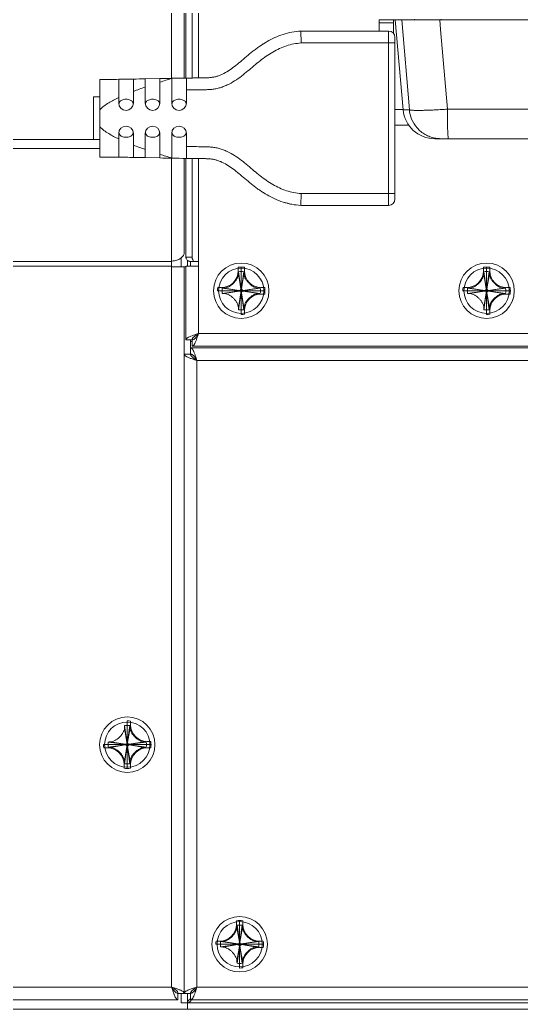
# Model space of a CAD drawing. Header units: millimetres. Extents: x 206 to 1899, y -454 to 296.
# Drawn here: x 621.18 to 625.14, y 49.66 to 57.47 of the extents above; entities that cross this region are included whole.
import ezdxf

# ---------------------------------------------------------------- set-up
doc = ezdxf.new("R2010")
doc.units = ezdxf.units.MM
doc.layers.add('细实线', color=7, linetype='Continuous', lineweight=15)

msp = doc.modelspace()

# ---------------------------------------------------------------- linework, layer by layer
at = {"layer": '细实线', "linetype": 'Continuous', "lineweight": 9}
for p, q in [((622.3789, 57.0077), (622.3789, 61.2002)), ((622.5914, 57.0109), (622.5914, 61.2002)), ((622.4914, 57.0096), (622.4914, 60.2783)), ((622.5414, 57.0102), (622.5414, 60.2783)), ((622.4789, 59.3432), (622.4789, 57.0096)), ((624.0184, 57.469), (624.0184, 57.4445)), ((624.0184, 57.469), (624.1309, 57.469)), ((624.131, 57.469), (624.131, 57.3619)), ((630.8814, 57.469), (624.131, 57.469)), ((624.2075, 56.7597), (624.1454, 57.469)), ((624.1967, 57.469), (624.2565, 56.7597)), ((624.2964, 57.4752), (624.298, 57.469)), ((624.5031, 57.3942), (624.4968, 57.469)), ((624.5064, 57.469), (624.5064, 57.4752)), ((624.0184, 57.4445), (624.0185, 57.3802)), ((624.1309, 57.4445), (624.0184, 57.4445)), ((624.5564, 56.764), (624.5031, 57.3942)), ((623.3989, 57.3802), (623.4015, 57.2865)), ((623.3989, 57.3802), (624.0927, 57.3802)), ((624.0927, 57.2865), (624.0927, 57.3802)), ((624.1427, 57.2865), (624.1427, 57.3302)), ((624.1427, 57.2865), (623.4015, 57.2865)), ((624.0927, 56.099), (624.0927, 57.2865)), ((624.1427, 57.2865), (624.1427, 56.099)), ((621.8114, 56.999), (621.8114, 56.7593)), ((621.9614, 56.8558), (621.9614, 57)), ((622.077, 57.0017), (622.0771, 56.9048)), ((622.2864, 57.0059), (622.1708, 57.0035)), ((622.1708, 56.939), (622.1708, 57.0035)), ((622.2864, 57.0059), (622.2864, 56.813)), ((622.3825, 57.0078), (622.3801, 57.0077)), ((622.3802, 56.813), (622.3802, 57.0077)), ((622.499, 57.0097), (622.4957, 57.0096)), ((622.4958, 57.0096), (622.4958, 56.9159)), ((622.4958, 57.0096), (622.4958, 57.0096)), ((622.1708, 56.813), (622.1708, 56.939)), ((622.4958, 56.9159), (622.4958, 56.813)), ((621.8113, 56.8615), (621.7613, 56.8615)), ((621.9614, 56.813), (621.9614, 56.8558)), ((622.0771, 56.9048), (622.0771, 56.813)), ((621.8114, 56.6262), (621.8114, 56.7593)), ((624.1427, 56.7625), (624.2075, 56.7625)), ((624.2075, 56.7597), (624.2565, 56.7597)), ((624.5564, 56.764), (625.461, 56.764)), ((624.5564, 56.764), (624.5564, 56.7595)), ((621.8114, 56.6262), (621.8114, 56.3865)), ((624.2531, 56.6377), (624.1427, 56.6377)), ((621.7613, 56.526), (602.7664, 56.526)), ((621.8113, 56.524), (621.7613, 56.524)), ((621.9614, 56.5297), (621.9614, 56.5724)), ((621.9614, 56.3855), (621.9614, 56.5297)), ((622.0771, 56.5724), (622.0771, 56.4807)), ((622.1708, 56.4465), (622.1708, 56.5724)), ((622.2864, 56.5724), (622.2864, 56.3796)), ((622.3802, 56.3777), (622.3802, 56.5724)), ((622.4958, 56.5724), (622.4958, 56.4696)), ((624.4565, 56.5315), (625.4672, 56.5315)), ((621.8114, 56.4553), (602.7664, 56.4553)), ((622.0771, 56.4807), (622.077, 56.3837)), ((622.1708, 56.3819), (622.1708, 56.4465)), ((622.4958, 56.4696), (622.4958, 56.3758)), ((622.1708, 56.3819), (622.2864, 56.3796)), ((622.3789, 49.8377), (622.3789, 56.3777)), ((622.3801, 56.3777), (622.3825, 56.3777)), ((622.4789, 56.3758), (622.4789, 55.6369)), ((622.4914, 55.5971), (622.4914, 56.3758)), ((622.4958, 56.3758), (622.4958, 56.3758)), ((622.5414, 55.5971), (622.5414, 56.3752)), ((622.5914, 54.994), (622.5914, 56.3746)), ((623.4016, 56.099), (623.3989, 56.0052)), ((623.4015, 56.099), (624.1427, 56.099)), ((624.0927, 56.0052), (624.0927, 56.099)), ((624.1427, 56.0552), (624.1427, 56.099)), ((624.0927, 56.0052), (623.3989, 56.0052)), ((622.4539, 55.5201), (622.4539, 55.5914)), ((622.5414, 55.5971), (622.4914, 55.5971)), ((602.7664, 55.5618), (622.3789, 55.5618)), ((602.7664, 55.5264), (622.3789, 55.5264)), ((622.3789, 55.5201), (622.4289, 55.5201)), ((622.4289, 55.5201), (622.4789, 55.5201)), ((622.4789, 55.5202), (622.4914, 55.5202)), ((622.4789, 49.7877), (622.4789, 55.5201)), ((622.4914, 55.5264), (622.4914, 54.944)), ((622.5414, 55.5264), (622.4914, 55.5264)), ((622.5039, 55.5734), (622.5039, 55.5264)), ((622.5561, 55.5618), (622.5207, 55.5618)), ((622.5289, 55.5264), (622.5289, 55.5618)), ((622.5914, 55.5264), (622.5414, 55.5264)), ((622.5561, 55.5618), (622.5914, 55.5618)), ((622.9034, 55.5172), (622.9034, 55.4882)), ((622.9289, 55.144), (622.9289, 55.519)), ((622.9544, 55.5172), (622.9544, 55.4882)), ((624.8409, 55.5172), (624.8409, 55.4882)), ((624.8664, 55.144), (624.8664, 55.519)), ((624.8919, 55.5172), (624.8919, 55.4882)), ((622.9073, 55.4647), (622.9264, 55.3471)), ((622.9083, 55.4818), (622.9264, 55.35)), ((622.9289, 55.3502), (622.9289, 55.4832)), ((622.9496, 55.4818), (622.9315, 55.35)), ((622.9506, 55.4647), (622.9315, 55.3471)), ((624.8448, 55.4647), (624.8639, 55.3471)), ((624.8458, 55.4818), (624.8639, 55.35)), ((624.8664, 55.3502), (624.8664, 55.4832)), ((624.8871, 55.4818), (624.869, 55.35)), ((624.8881, 55.4647), (624.869, 55.3471)), ((622.7722, 55.357), (622.7432, 55.357)), ((622.7786, 55.3521), (622.9104, 55.334)), ((622.7957, 55.3531), (622.9133, 55.334)), ((623.0621, 55.3531), (622.9446, 55.334)), ((623.0792, 55.3521), (622.9475, 55.334)), ((623.0857, 55.357), (623.1147, 55.357)), ((624.7097, 55.357), (624.6807, 55.357)), ((624.7161, 55.3521), (624.8479, 55.334)), ((624.7332, 55.3531), (624.8508, 55.334)), ((624.9996, 55.3531), (624.8821, 55.334)), ((625.0167, 55.3521), (624.885, 55.334)), ((625.0232, 55.357), (625.0522, 55.357)), ((622.7414, 55.3315), (623.1164, 55.3315)), ((622.9102, 55.3315), (622.7772, 55.3315)), ((622.7786, 55.3108), (622.9104, 55.3289)), ((622.7957, 55.3098), (622.9133, 55.3289)), ((622.9073, 55.1983), (622.9264, 55.3158)), ((622.9083, 55.1812), (622.9264, 55.3129)), ((622.9133, 55.334), (622.9104, 55.334)), ((622.9104, 55.334), (622.9133, 55.334)), ((622.9133, 55.3289), (622.9104, 55.3289)), ((622.9264, 55.35), (622.9264, 55.3471)), ((622.9264, 55.35), (622.9264, 55.3471)), ((622.9264, 55.3129), (622.9264, 55.3158)), ((622.9289, 55.1798), (622.9289, 55.3127)), ((622.9315, 55.35), (622.9315, 55.3471)), ((622.9315, 55.35), (622.9315, 55.3471)), ((622.9315, 55.3129), (622.9315, 55.3158)), ((622.9315, 55.3129), (622.9315, 55.3158)), ((622.9506, 55.1983), (622.9315, 55.3158)), ((622.9496, 55.1812), (622.9315, 55.3129)), ((622.9446, 55.334), (622.9475, 55.334)), ((622.9446, 55.334), (622.9475, 55.334)), ((623.0621, 55.3098), (622.9446, 55.3289)), ((622.9475, 55.3289), (622.9446, 55.3289)), ((622.9446, 55.3289), (622.9475, 55.3289)), ((623.0792, 55.3108), (622.9475, 55.3289)), ((622.9477, 55.3315), (623.0806, 55.3315)), ((623.0857, 55.306), (623.1147, 55.306)), ((624.6789, 55.3315), (625.0539, 55.3315)), ((624.8477, 55.3315), (624.7147, 55.3315)), ((624.7161, 55.3108), (624.8479, 55.3289)), ((624.7332, 55.3098), (624.8508, 55.3289)), ((624.8448, 55.1983), (624.8639, 55.3158)), ((624.8458, 55.1812), (624.8639, 55.3129)), ((624.8508, 55.334), (624.8479, 55.334)), ((624.8479, 55.334), (624.8508, 55.334)), ((624.8508, 55.3289), (624.8479, 55.3289)), ((624.8639, 55.35), (624.8639, 55.3471)), ((624.8639, 55.35), (624.8639, 55.3471)), ((624.8639, 55.3129), (624.8639, 55.3158)), ((624.8664, 55.1798), (624.8664, 55.3127)), ((624.869, 55.35), (624.869, 55.3471)), ((624.869, 55.35), (624.869, 55.3471)), ((624.869, 55.3129), (624.869, 55.3158)), ((624.869, 55.3129), (624.869, 55.3158)), ((624.8881, 55.1983), (624.869, 55.3158)), ((624.8871, 55.1812), (624.869, 55.3129)), ((624.8821, 55.334), (624.885, 55.334)), ((624.8821, 55.334), (624.885, 55.334)), ((624.9996, 55.3098), (624.8821, 55.3289)), ((624.885, 55.3289), (624.8821, 55.3289)), ((624.8821, 55.3289), (624.885, 55.3289)), ((625.0167, 55.3108), (624.885, 55.3289)), ((624.8852, 55.3315), (625.0181, 55.3315)), ((625.0232, 55.306), (625.0522, 55.306)), ((622.9544, 55.1457), (622.9544, 55.1747)), ((624.8919, 55.1457), (624.8919, 55.1747)), ((625.3675, 54.994), (622.5914, 54.994)), ((622.5414, 54.944), (622.4914, 54.944)), ((622.5289, 54.8815), (622.5289, 54.944)), ((622.5414, 54.9315), (622.5289, 54.9315)), ((622.5414, 54.944), (622.5414, 54.894)), ((622.5414, 54.894), (625.3499, 54.894)), ((622.5289, 54.8315), (622.4789, 54.8315)), ((622.5289, 54.8315), (622.5289, 54.8815)), ((625.3478, 54.8815), (622.5289, 54.8815)), ((622.5789, 49.8377), (622.5789, 54.7815)), ((622.5789, 54.7815), (625.3313, 54.7815)), ((622.0289, 51.5627), (622.0289, 51.9377)), ((622.0544, 51.907), (622.0544, 51.936)), ((622.0073, 51.8834), (622.0264, 51.7659)), ((622.0083, 51.9005), (622.0264, 51.7688)), ((622.0289, 51.769), (622.0289, 51.9019)), ((622.0496, 51.9005), (622.0315, 51.7688)), ((622.0506, 51.8834), (622.0315, 51.7659)), ((621.8786, 51.7709), (622.0104, 51.7528)), ((621.8957, 51.7719), (622.0133, 51.7528)), ((622.0264, 51.7659), (622.0264, 51.7688)), ((622.0315, 51.7688), (622.0315, 51.7659)), ((622.0315, 51.7659), (622.0315, 51.7688)), ((622.1621, 51.7719), (622.0446, 51.7528)), ((622.1792, 51.7709), (622.0475, 51.7528)), ((622.2147, 51.7757), (622.1857, 51.7757)), ((621.8414, 51.7502), (622.2164, 51.7502)), ((621.8432, 51.7247), (621.8722, 51.7247)), ((621.8772, 51.7502), (622.0102, 51.7502)), ((621.8786, 51.7296), (622.0104, 51.7477)), ((621.8957, 51.7286), (622.0133, 51.7477)), ((622.0073, 51.617), (622.0264, 51.7346)), ((622.0083, 51.5999), (622.0264, 51.7317)), ((622.0104, 51.7528), (622.0133, 51.7528)), ((622.0104, 51.7477), (622.0133, 51.7477)), ((622.0104, 51.7477), (622.0133, 51.7477)), ((622.0264, 51.7346), (622.0264, 51.7317)), ((622.0264, 51.7317), (622.0264, 51.7346)), ((622.0289, 51.7315), (622.0289, 51.5985)), ((622.0315, 51.7346), (622.0315, 51.7317)), ((622.0315, 51.7346), (622.0315, 51.7317)), ((622.0506, 51.617), (622.0315, 51.7346)), ((622.0496, 51.5999), (622.0315, 51.7317)), ((622.0475, 51.7528), (622.0446, 51.7528)), ((622.0475, 51.7528), (622.0446, 51.7528)), ((622.0475, 51.7477), (622.0446, 51.7477)), ((622.0475, 51.7477), (622.0446, 51.7477)), ((622.1621, 51.7286), (622.0446, 51.7477)), ((622.1792, 51.7296), (622.0475, 51.7477)), ((622.0477, 51.7502), (622.1806, 51.7502)), ((622.2147, 51.7247), (622.1857, 51.7247)), ((622.0034, 51.5935), (622.0034, 51.5645)), ((622.0544, 51.5935), (622.0544, 51.5645)), ((622.8909, 50.361), (622.8909, 50.332)), ((622.9164, 49.9877), (622.9164, 50.3627)), ((622.9419, 50.361), (622.9419, 50.332)), ((622.8948, 50.3084), (622.9139, 50.1909)), ((622.8958, 50.3255), (622.9139, 50.1938)), ((622.9164, 50.194), (622.9164, 50.3269)), ((622.9371, 50.3255), (622.919, 50.1938)), ((622.9381, 50.3084), (622.919, 50.1909)), ((622.7597, 50.2007), (622.7307, 50.2007)), ((623.0732, 50.2007), (623.1022, 50.2007)), ((622.7289, 50.1752), (623.1039, 50.1752)), ((622.8977, 50.1752), (622.7647, 50.1752)), ((622.7661, 50.1959), (622.8979, 50.1778)), ((622.7661, 50.1546), (622.8979, 50.1727)), ((622.7832, 50.1969), (622.9008, 50.1778)), ((622.7832, 50.1536), (622.9008, 50.1727)), ((622.8948, 50.042), (622.9139, 50.1595)), ((622.8958, 50.0249), (622.9139, 50.1566)), ((622.9008, 50.1778), (622.8979, 50.1778)), ((622.8979, 50.1778), (622.9008, 50.1778)), ((622.9008, 50.1727), (622.8979, 50.1727)), ((622.9139, 50.1938), (622.9139, 50.1909)), ((622.9139, 50.1938), (622.9139, 50.1909)), ((622.9139, 50.1566), (622.9139, 50.1595)), ((622.9164, 50.0235), (622.9164, 50.1565)), ((622.919, 50.1938), (622.919, 50.1909)), ((622.919, 50.1938), (622.919, 50.1909)), ((622.919, 50.1566), (622.919, 50.1595)), ((622.919, 50.1566), (622.919, 50.1595)), ((622.9381, 50.042), (622.919, 50.1595)), ((622.9371, 50.0249), (622.919, 50.1566)), ((623.0496, 50.1969), (622.9321, 50.1778)), ((622.9321, 50.1778), (622.935, 50.1778)), ((622.9321, 50.1778), (622.935, 50.1778)), ((623.0496, 50.1536), (622.9321, 50.1727)), ((622.935, 50.1727), (622.9321, 50.1727)), ((622.9321, 50.1727), (622.935, 50.1727)), ((623.0667, 50.1959), (622.935, 50.1778)), ((623.0667, 50.1546), (622.935, 50.1727)), ((622.9352, 50.1752), (623.0681, 50.1752)), ((623.0732, 50.1497), (623.1022, 50.1497)), ((622.9419, 49.9895), (622.9419, 50.0185)), ((622.3789, 49.8377), (602.7664, 49.8377)), ((637.0102, 49.8377), (622.5789, 49.8377)), ((622.4289, 49.7377), (602.7164, 49.7377)), ((622.4289, 49.7877), (622.4289, 49.7377)), ((622.4289, 49.7877), (622.4789, 49.7877)), ((622.4539, 49.7127), (622.4539, 49.7877)), ((622.5289, 49.7877), (622.4789, 49.7877)), ((622.5039, 49.7877), (622.5039, 49.7127)), ((622.5289, 49.7877), (622.5289, 49.7377)), ((622.5289, 49.7377), (637.0602, 49.7377)), ((593.6477, 49.6627), (668.7977, 49.6627)), ((622.5039, 49.7127), (622.4539, 49.7127)), ((622.5039, 49.7127), (622.5039, 49.6627)), ((622.5039, 49.7127), (637.0852, 49.7127))]:
    msp.add_line(p, q, dxfattribs=at)
at = {"layer": '细实线', "lineweight": 9}
msp.add_line((621.7613, 56.8615), (621.7613, 56.524), dxfattribs=at)
at = {"layer": '细实线', "linetype": 'Continuous', "lineweight": 9}
for centre, radius in [((622.9289, 55.3315), 0.2188), ((622.9289, 55.3315), 0.1786), ((624.8664, 55.3315), 0.2188), ((624.8664, 55.3315), 0.1786), ((622.0289, 51.7502), 0.2188), ((622.0289, 51.7502), 0.1786), ((622.9164, 50.1752), 0.2188), ((622.9164, 50.1752), 0.1786)]:
    msp.add_circle(centre, radius, dxfattribs=at)
for centre, radius, start, end in [((624.0927, 57.3302), 0.05, 0, 90), ((621.8064, 69.3565), 12.3575, 270.02333, 270.7189), ((621.7158, 76.8167), 19.8182, 270.71004, 271.04435), ((621.3309, 98.0473), 41.0524, 271.04139, 271.17227), ((623.1071, 16.9985), 40.0158, 91.04091, 91.17518), ((624.2066, 50.9309), 6.3441, 106.73208, 107.61829), ((622.9819, 23.8538), 33.1594, 90.84003, 91.03574), ((623.1509, 54.1121), 2.992, 109.12174, 111.0333), ((622.0193, 56.813), 0.0578, 180, 0), ((622.2286, 56.813), 0.0578, 180, 0), ((622.438, 56.813), 0.0578, 180, 0), ((624.4565, 56.7815), 0.25, 185, 270), ((624.2104, 62.0059), 5.2532, 272.74827, 273.28182), ((624.1671, 62.7579), 6.0065, 273.28375, 273.71655), ((622.0193, 56.5724), 0.0578, 0, 180), ((622.2286, 56.5724), 0.0578, 0, 180), ((622.438, 56.5724), 0.0578, 0, 180), ((623.1509, 59.2733), 2.992, 248.9667, 250.87826), ((621.8064, 44.029), 12.3575, 89.2811, 89.97667), ((621.7158, 36.5688), 19.8182, 88.95565, 89.28996), ((621.3823, 17.9989), 38.3912, 88.82319, 88.96314), ((624.2066, 62.4546), 6.3441, 252.38171, 253.26792), ((623.1071, 96.3869), 40.0158, 268.82482, 268.95909), ((622.9819, 89.5321), 33.1598, 268.96423, 269.15997), ((622.9065, 84.3345), 27.9617, 269.15812, 269.3011), ((624.0927, 56.0552), 0.05, 270, 0), ((622.3789, 55.705), 0.1389, 270.0019, 271.77648), ((622.9289, 55.3315), 0.1875, 82.18355, 97.81645), ((624.8664, 55.3315), 0.1875, 82.18355, 97.81645), ((622.7722, 55.4882), 0.1313, 270, 0), ((625.0694, 55.3423), 2.1656, 176.30778, 176.76114), ((622.9289, 55.3315), 0.1517, 82.18355, 97.81645), ((620.7885, 55.3423), 2.1656, 3.23886, 3.69222), ((623.0857, 55.4882), 0.1313, 180, 270), ((624.7097, 55.4882), 0.1313, 270, 0), ((627.0069, 55.3423), 2.1656, 176.30778, 176.76114), ((624.8664, 55.3315), 0.1517, 82.18355, 97.81645), ((622.726, 55.3423), 2.1656, 3.23886, 3.69222), ((625.0232, 55.4882), 0.1313, 180, 270), ((622.9289, 55.3315), 0.1875, 172.18355, 180), ((622.9289, 55.3315), 0.1517, 172.18355, 187.81645), ((622.9174, 53.2021), 2.1545, 93.23764, 93.69334), ((622.9398, 53.191), 2.1656, 86.30783, 86.76119), ((622.9289, 55.3315), 0.1517, 352.18355, 7.81645), ((622.9289, 55.3315), 0.1875, 352.18355, 7.81645), ((624.8664, 55.3315), 0.1875, 172.18355, 180), ((624.8664, 55.3315), 0.1517, 172.18355, 187.81645), ((624.8549, 53.2021), 2.1545, 93.23764, 93.69334), ((624.8773, 53.191), 2.1656, 86.30783, 86.76119), ((624.8664, 55.3315), 0.1517, 352.18355, 7.81645), ((624.8664, 55.3315), 0.1875, 352.18355, 7.81645), ((622.9181, 57.4719), 2.1656, 266.30773, 266.76109), ((622.929, 55.3315), 0.0188, 172.18809, 179.99546), ((622.9289, 55.3315), 0.0187, 172.18355, 180), ((622.929, 55.3315), 0.0188, 180.00454, 187.81191), ((622.9133, 55.3471), 0.0131, 270, 0), ((622.9133, 55.3471), 0.0131, 270, 0.00001), ((622.9133, 55.3158), 0.0131, 359.99999, 90), ((622.9289, 55.3314), 0.0188, 82.18809, 97.81191), ((622.9289, 55.3315), 0.0187, 82.18355, 97.81645), ((622.9289, 55.3315), 0.0188, 262.18809, 277.81191), ((622.9289, 55.3315), 0.0187, 270, 277.81645), ((622.9446, 55.3471), 0.0131, 180, 270), ((622.9446, 55.3471), 0.0131, 179.99999, 270), ((622.9446, 55.3158), 0.0131, 90, 180), ((622.9446, 55.3158), 0.0131, 90, 180.00001), ((622.9289, 55.3315), 0.0188, 0.00454, 7.81191), ((622.9289, 55.3315), 0.0187, 352.18355, 7.81645), ((622.9289, 55.3315), 0.0188, 352.18809, 359.99546), ((623.0857, 55.1747), 0.1313, 90, 180), ((622.9405, 57.4608), 2.1544, 273.23773, 273.69345), ((624.8556, 57.4719), 2.1656, 266.30773, 266.76109), ((624.8665, 55.3315), 0.0188, 172.18809, 187.81191), ((624.8664, 55.3315), 0.0187, 172.18355, 180), ((624.8508, 55.3471), 0.0131, 270, 0), ((624.8508, 55.3471), 0.0131, 270, 0.00001), ((624.8508, 55.3158), 0.0131, 359.99999, 90), ((624.8664, 55.3314), 0.0188, 82.18809, 97.81191), ((624.8664, 55.3315), 0.0187, 82.18355, 97.81645), ((624.8664, 55.3315), 0.0188, 262.18809, 277.81191), ((624.8664, 55.3315), 0.0187, 270, 277.81645), ((624.8821, 55.3471), 0.0131, 180, 270), ((624.8821, 55.3471), 0.0131, 179.99999, 270), ((624.8821, 55.3158), 0.0131, 90, 180), ((624.8821, 55.3158), 0.0131, 90, 180.00001), ((624.8664, 55.3315), 0.0188, 352.18809, 7.81191), ((624.8664, 55.3315), 0.0187, 352.18355, 7.81645), ((625.0232, 55.1747), 0.1313, 90, 180), ((624.878, 57.4608), 2.1544, 273.23773, 273.69345), ((625.0694, 55.3206), 2.1656, 183.23886, 183.69222), ((620.7885, 55.3206), 2.1656, 356.30778, 356.76114), ((627.0069, 55.3206), 2.1656, 183.23886, 183.69222), ((622.726, 55.3206), 2.1656, 356.30778, 356.76114), ((622.9289, 55.3315), 0.1517, 262.18355, 277.81645), ((622.9289, 55.3315), 0.1875, 270, 277.81645), ((624.8664, 55.3315), 0.1517, 262.18355, 277.81645), ((624.8664, 55.3315), 0.1875, 270, 277.81645), ((622.0289, 51.7502), 0.1875, 82.18355, 90), ((624.1694, 51.7611), 2.1656, 176.30778, 176.76114), ((622.0289, 51.7502), 0.1517, 82.18355, 97.81645), ((619.8996, 51.7618), 2.1544, 3.23769, 3.69339), ((622.1857, 51.907), 0.1313, 180, 270), ((622.0289, 51.7502), 0.1517, 172.18355, 187.81645), ((622.0181, 49.6098), 2.1656, 93.23886, 93.69222), ((622.0133, 51.7659), 0.0131, 269.99999, 0), ((622.0289, 51.7502), 0.0188, 82.18809, 97.81191), ((622.0289, 51.7502), 0.0187, 82.18355, 90), ((622.0446, 51.7659), 0.0131, 180, 270), ((622.0446, 51.7659), 0.0131, 180, 270.00001), ((622.0398, 49.6098), 2.1656, 86.30778, 86.76114), ((622.0289, 51.7502), 0.1517, 352.18355, 7.81645), ((622.0289, 51.7502), 0.1875, 352.18355, 7.81645), ((622.0289, 51.7502), 0.1875, 180, 187.81645), ((621.8722, 51.5935), 0.1313, 0, 90), ((622.0181, 53.8907), 2.1656, 266.30778, 266.76114), ((622.029, 51.7502), 0.0188, 172.18809, 187.81191), ((622.0289, 51.7502), 0.0187, 180, 187.81645), ((622.0133, 51.7346), 0.0131, 0, 90), ((622.0133, 51.7346), 0.0131, 360, 90.00001), ((622.0289, 51.7503), 0.0188, 262.18809, 277.81191), ((622.0289, 51.7502), 0.0187, 262.18355, 277.81645), ((622.0446, 51.7346), 0.0131, 90, 180), ((622.0446, 51.7346), 0.0131, 89.99999, 180), ((622.0289, 51.7502), 0.0188, 352.18809, 7.81191), ((622.0289, 51.7502), 0.0187, 352.18355, 7.81645), ((622.1857, 51.5935), 0.1313, 90, 180), ((622.0398, 53.8907), 2.1656, 273.23886, 273.69222), ((624.1583, 51.7387), 2.1544, 183.23769, 183.69339), ((619.8885, 51.7394), 2.1656, 356.30778, 356.76114), ((622.0289, 51.7502), 0.1875, 262.18355, 277.81645), ((622.0289, 51.7502), 0.1517, 262.18355, 277.81645), ((622.9164, 50.1752), 0.1875, 82.18355, 97.81645), ((622.7597, 50.332), 0.1313, 270, 0), ((625.0569, 50.1861), 2.1656, 176.30778, 176.76114), ((622.9164, 50.1752), 0.1517, 82.18355, 97.81645), ((620.776, 50.1861), 2.1656, 3.23886, 3.69222), ((623.0732, 50.332), 0.1313, 180, 270), ((622.9164, 50.1752), 0.1875, 172.18355, 180), ((622.9164, 50.1752), 0.1875, 352.18355, 7.81645), ((622.9164, 50.1752), 0.1517, 172.18355, 187.81645), ((622.9049, 48.0459), 2.1545, 93.23764, 93.69334), ((622.9056, 52.3157), 2.1656, 266.30773, 266.76109), ((622.9165, 50.1752), 0.0188, 172.18809, 179.99546), ((622.9164, 50.1752), 0.0187, 172.18355, 180), ((622.9165, 50.1752), 0.0188, 180.00454, 187.81191), ((622.9008, 50.1909), 0.0131, 270, 0), ((622.9008, 50.1909), 0.0131, 270, 0.00001), ((622.9008, 50.1595), 0.0131, 359.99999, 90), ((622.9164, 50.1752), 0.0188, 90.00454, 97.81191), ((622.9164, 50.1752), 0.0187, 82.18355, 97.81645), ((622.9164, 50.1752), 0.0188, 262.18809, 269.99546), ((622.9164, 50.1752), 0.0188, 82.18809, 89.99546), ((622.9164, 50.1752), 0.0188, 270.00454, 277.81191), ((622.9164, 50.1752), 0.0187, 270, 277.81645), ((622.9321, 50.1909), 0.0131, 180, 270), ((622.9321, 50.1909), 0.0131, 179.99999, 270), ((622.9321, 50.1595), 0.0131, 90, 180), ((622.9321, 50.1595), 0.0131, 90, 180.00001), ((622.9164, 50.1752), 0.0188, 0.00454, 7.81191), ((622.9164, 50.1752), 0.0187, 352.18355, 7.81645), ((622.9164, 50.1752), 0.0188, 352.18809, 359.99546), ((623.0732, 50.0185), 0.1313, 90, 180), ((622.9273, 48.0347), 2.1656, 86.30783, 86.76119), ((622.928, 52.3045), 2.1544, 273.23773, 273.69345), ((622.9164, 50.1752), 0.1517, 352.18355, 7.81645), ((625.0569, 50.1644), 2.1656, 183.23886, 183.69222), ((622.9164, 50.1752), 0.1517, 262.18355, 277.81645), ((622.9164, 50.1752), 0.1875, 270, 277.81645), ((620.776, 50.1644), 2.1656, 356.30778, 356.76114), ((622.6286, 49.6103), 0.1684, 126.27784, 128.12265), ((622.4015, 49.8374), 0.1684, 321.87653, 323.72219)]:
    msp.add_arc(centre, radius, start, end, dxfattribs=at)
for points, knots in [([(622.4958, 57.0096), (622.5064, 57.0098), (622.5275, 57.0101), (622.5592, 57.0105), (622.5856, 57.0108), (622.6067, 57.011), (622.6226, 57.0112), (622.6381, 57.0114), (622.6579, 57.0118), (622.6765, 57.0128), (622.694, 57.0146), (622.7106, 57.0172), (622.731, 57.0219), (622.7555, 57.03), (622.788, 57.0439), (622.828, 57.0665), (622.8753, 57.1003), (622.9223, 57.1385), (622.9702, 57.1793), (623.0119, 57.2141), (623.0474, 57.2414), (623.0841, 57.2675), (623.1321, 57.298), (623.1935, 57.3298), (623.2589, 57.3554), (623.3278, 57.3732), (623.3752, 57.379), (623.3989, 57.3802)], [0, 0, 0, 0, 0.03125, 0.0625, 0.09375, 0.109375, 0.125, 0.140625, 0.15625, 0.1875, 0.203125, 0.21875, 0.25, 0.28125, 0.3125, 0.375, 0.4375, 0.5, 0.5625, 0.625, 0.65625, 0.6875, 0.75, 0.8125, 0.875, 0.9375, 1, 1, 1, 1]), ([(623.3988, 57.3802), (623.375, 57.379), (623.3276, 57.3732), (623.2588, 57.3554), (623.1934, 57.3298), (623.1319, 57.298), (623.0839, 57.2675), (623.0473, 57.2414), (623.0117, 57.2141), (622.97, 57.1793), (622.9222, 57.1385), (622.8751, 57.1003), (622.8279, 57.0665), (622.7878, 57.0439), (622.7554, 57.03), (622.7309, 57.0219), (622.7104, 57.0172), (622.6938, 57.0146), (622.6764, 57.0128), (622.6578, 57.0118), (622.638, 57.0114), (622.6225, 57.0112), (622.6066, 57.011), (622.5855, 57.0108), (622.559, 57.0105), (622.5285, 57.0101), (622.5085, 57.0098), (622.499, 57.0097)], [0, 0, 0, 0, 0.062708, 0.125416, 0.188124, 0.250832, 0.31354, 0.344893, 0.376247, 0.438955, 0.501663, 0.564371, 0.627079, 0.689787, 0.721141, 0.752495, 0.783849, 0.799526, 0.815203, 0.846557, 0.862234, 0.877911, 0.893588, 0.909265, 0.940619, 0.971973, 1, 1, 1, 1]), ([(622.4958, 56.9159), (622.5168, 56.9162), (622.5589, 56.9168), (622.6117, 56.9173), (622.6545, 56.9178), (622.6876, 56.9194), (622.7213, 56.9235), (622.7547, 56.931), (622.7872, 56.9416), (622.8286, 56.9591), (622.8959, 56.997), (622.9642, 57.051), (623.029, 57.1063), (623.0768, 57.1462), (623.1259, 57.1829), (623.177, 57.2155), (623.2303, 57.2434), (623.2857, 57.2653), (623.343, 57.2803), (623.382, 57.2853), (623.4015, 57.2865)], [0, 0, 0, 0, 0.062523, 0.125036, 0.156904, 0.189811, 0.223551, 0.257553, 0.291374, 0.324938, 0.391183, 0.520088, 0.582893, 0.644511, 0.705009, 0.765004, 0.824492, 0.883387, 0.941827, 1, 1, 1, 1]), ([(621.9614, 56.8558), (621.9479, 56.8494), (621.9211, 56.8362), (621.882, 56.8143), (621.8446, 56.7896), (621.8217, 56.7701), (621.8114, 56.7593)], [0, 0, 0, 0, 0.250079, 0.500141, 0.75016, 1, 1, 1, 1]), ([(621.9668, 56.8194), (621.9688, 56.8231), (621.9744, 56.8303), (621.9869, 56.8375), (622.0022, 56.8415), (622.0192, 56.8428), (622.0361, 56.8415), (622.0515, 56.8375), (622.064, 56.8303), (622.0696, 56.8231), (622.0716, 56.8194)], [0, 0, 0, 0, 0.105214, 0.221285, 0.354523, 0.499944, 0.645376, 0.778643, 0.894753, 1, 1, 1, 1]), ([(622.1762, 56.8194), (622.1782, 56.8231), (622.1838, 56.8303), (622.1963, 56.8375), (622.2116, 56.8415), (622.2286, 56.8428), (622.2455, 56.8415), (622.2609, 56.8375), (622.2733, 56.8303), (622.279, 56.8231), (622.2809, 56.8194)], [0, 0, 0, 0, 0.105214, 0.221285, 0.354523, 0.499944, 0.645376, 0.778643, 0.894753, 1, 1, 1, 1]), ([(622.3856, 56.8194), (622.3875, 56.8231), (622.3932, 56.8303), (622.4056, 56.8375), (622.421, 56.8415), (622.4379, 56.8428), (622.4549, 56.8415), (622.4702, 56.8375), (622.4827, 56.8303), (622.4884, 56.8231), (622.4903, 56.8194)], [0, 0, 0, 0, 0.105214, 0.221285, 0.354523, 0.499944, 0.645376, 0.778643, 0.894753, 1, 1, 1, 1]), ([(621.9624, 56.8058), (621.9625, 56.8064), (621.9629, 56.8086), (621.9634, 56.8108), (621.9639, 56.8125)], [0, 0, 0, 0, 0.253452, 1, 1, 1, 1]), ([(621.9639, 56.8125), (621.9641, 56.8131), (621.9649, 56.8154), (621.9659, 56.8178), (621.9668, 56.8194)], [0, 0, 0, 0, 0.252416, 1, 1, 1, 1]), ([(622.0716, 56.8194), (622.0725, 56.8178), (622.0735, 56.8154), (622.0743, 56.8131), (622.0744, 56.8125)], [0, 0, 0, 0, 0.747595, 1, 1, 1, 1]), ([(622.0744, 56.8125), (622.0746, 56.8119), (622.0753, 56.8096), (622.0758, 56.8073), (622.0761, 56.8055)], [0, 0, 0, 0, 0.246679, 1, 1, 1, 1]), ([(622.1718, 56.8058), (622.1719, 56.8064), (622.1723, 56.8086), (622.1728, 56.8108), (622.1733, 56.8125)], [0, 0, 0, 0, 0.253452, 1, 1, 1, 1]), ([(622.1733, 56.8125), (622.1735, 56.8131), (622.1743, 56.8154), (622.1753, 56.8178), (622.1762, 56.8194)], [0, 0, 0, 0, 0.252416, 1, 1, 1, 1]), ([(622.2809, 56.8194), (622.2818, 56.8178), (622.2828, 56.8154), (622.2836, 56.8131), (622.2838, 56.8125)], [0, 0, 0, 0, 0.747595, 1, 1, 1, 1]), ([(622.2838, 56.8125), (622.284, 56.8119), (622.2847, 56.8096), (622.2851, 56.8073), (622.2854, 56.8055)], [0, 0, 0, 0, 0.246679, 1, 1, 1, 1]), ([(622.3811, 56.8058), (622.3812, 56.8064), (622.3816, 56.8086), (622.3822, 56.8108), (622.3827, 56.8125)], [0, 0, 0, 0, 0.253452, 1, 1, 1, 1]), ([(622.3827, 56.8125), (622.3829, 56.8131), (622.3837, 56.8154), (622.3847, 56.8178), (622.3856, 56.8194)], [0, 0, 0, 0, 0.252416, 1, 1, 1, 1]), ([(622.4903, 56.8194), (622.4912, 56.8178), (622.4922, 56.8154), (622.493, 56.8131), (622.4932, 56.8125)], [0, 0, 0, 0, 0.747595, 1, 1, 1, 1]), ([(622.4932, 56.8125), (622.4934, 56.8119), (622.494, 56.8096), (622.4945, 56.8073), (622.4948, 56.8055)], [0, 0, 0, 0, 0.246679, 1, 1, 1, 1]), ([(624.4623, 56.7587), (624.4484, 56.758), (624.4216, 56.7569), (624.3834, 56.7556), (624.3491, 56.7548), (624.3194, 56.7546), (624.298, 56.7549), (624.2836, 56.7555), (624.2751, 56.7561), (624.2681, 56.7567), (624.2627, 56.7575), (624.259, 56.7584), (624.257, 56.7592), (624.2565, 56.7597)], [0, 0, 0, 0, 0.202151, 0.388975, 0.556457, 0.701045, 0.819694, 0.868494, 0.909948, 0.943874, 0.970134, 0.988738, 1, 1, 1, 1]), ([(624.457, 56.5362), (624.4442, 56.5387), (624.4183, 56.5459), (624.3815, 56.5631), (624.3471, 56.5864), (624.3074, 56.6247), (624.2714, 56.6822), (624.2587, 56.7343), (624.2565, 56.7597)], [0, 0, 0, 0, 0.122499, 0.249186, 0.378317, 0.508101, 0.762304, 1, 1, 1, 1]), ([(624.5564, 56.7595), (624.5565, 56.7451), (624.5566, 56.7165), (624.5572, 56.6742), (624.558, 56.6344), (624.559, 56.6037), (624.5599, 56.5821), (624.5606, 56.5686), (624.5613, 56.5572), (624.5621, 56.5479), (624.5628, 56.5409), (624.5636, 56.5358), (624.5642, 56.5332), (624.5649, 56.5315), (624.5653, 56.5315)], [0, 0, 0, 0, 0.187998, 0.376112, 0.554261, 0.711525, 0.779061, 0.838186, 0.888384, 0.929145, 0.960167, 0.981841, 0.994767, 1, 1, 1, 1]), ([(621.8114, 56.6262), (621.8217, 56.6153), (621.8446, 56.5959), (621.882, 56.5712), (621.9211, 56.5493), (621.9479, 56.5361), (621.9614, 56.5297)], [0, 0, 0, 0, 0.24984, 0.499859, 0.749921, 1, 1, 1, 1]), ([(621.9639, 56.573), (621.9638, 56.5735), (621.9631, 56.5757), (621.9627, 56.5779), (621.9624, 56.5796)], [0, 0, 0, 0, 0.246837, 1, 1, 1, 1]), ([(621.9668, 56.566), (621.9659, 56.5677), (621.9649, 56.57), (621.9641, 56.5724), (621.9639, 56.573)], [0, 0, 0, 0, 0.747586, 1, 1, 1, 1]), ([(622.0716, 56.566), (622.0696, 56.5623), (622.064, 56.5552), (622.0515, 56.548), (622.0361, 56.544), (622.0192, 56.5427), (622.0022, 56.544), (621.9869, 56.548), (621.9744, 56.5552), (621.9688, 56.5623), (621.9668, 56.566)], [0, 0, 0, 0, 0.105249, 0.221361, 0.354632, 0.500064, 0.645484, 0.778719, 0.894787, 1, 1, 1, 1]), ([(622.0744, 56.573), (622.0743, 56.5724), (622.0735, 56.57), (622.0725, 56.5677), (622.0716, 56.566)], [0, 0, 0, 0, 0.252407, 1, 1, 1, 1]), ([(622.0761, 56.58), (622.076, 56.5794), (622.0755, 56.577), (622.075, 56.5747), (622.0744, 56.573)], [0, 0, 0, 0, 0.253632, 1, 1, 1, 1]), ([(622.1733, 56.573), (622.1732, 56.5735), (622.1725, 56.5757), (622.172, 56.5779), (622.1718, 56.5796)], [0, 0, 0, 0, 0.246837, 1, 1, 1, 1]), ([(622.1762, 56.566), (622.1753, 56.5677), (622.1743, 56.57), (622.1735, 56.5724), (622.1733, 56.573)], [0, 0, 0, 0, 0.747586, 1, 1, 1, 1]), ([(622.2809, 56.566), (622.279, 56.5623), (622.2733, 56.5552), (622.2609, 56.548), (622.2455, 56.544), (622.2286, 56.5427), (622.2116, 56.544), (622.1963, 56.548), (622.1838, 56.5552), (622.1782, 56.5623), (622.1762, 56.566)], [0, 0, 0, 0, 0.105249, 0.221361, 0.354632, 0.500064, 0.645484, 0.778719, 0.894787, 1, 1, 1, 1]), ([(622.2838, 56.573), (622.2836, 56.5724), (622.2828, 56.57), (622.2818, 56.5677), (622.2809, 56.566)], [0, 0, 0, 0, 0.252407, 1, 1, 1, 1]), ([(622.2854, 56.58), (622.2853, 56.5794), (622.2849, 56.577), (622.2843, 56.5747), (622.2838, 56.573)], [0, 0, 0, 0, 0.253632, 1, 1, 1, 1]), ([(622.3827, 56.573), (622.3825, 56.5735), (622.3819, 56.5757), (622.3814, 56.5779), (622.3811, 56.5796)], [0, 0, 0, 0, 0.246837, 1, 1, 1, 1]), ([(622.3856, 56.566), (622.3847, 56.5677), (622.3837, 56.57), (622.3829, 56.5724), (622.3827, 56.573)], [0, 0, 0, 0, 0.747586, 1, 1, 1, 1]), ([(622.4903, 56.566), (622.4883, 56.5623), (622.4827, 56.5552), (622.4702, 56.548), (622.4549, 56.544), (622.4379, 56.5427), (622.421, 56.544), (622.4056, 56.548), (622.3932, 56.5552), (622.3875, 56.5623), (622.3856, 56.566)], [0, 0, 0, 0, 0.105249, 0.221361, 0.354632, 0.500064, 0.645484, 0.778719, 0.894787, 1, 1, 1, 1]), ([(622.4932, 56.573), (622.493, 56.5724), (622.4922, 56.57), (622.4912, 56.5677), (622.4903, 56.566)], [0, 0, 0, 0, 0.252407, 1, 1, 1, 1]), ([(622.4948, 56.58), (622.4947, 56.5794), (622.4943, 56.577), (622.4937, 56.5747), (622.4932, 56.573)], [0, 0, 0, 0, 0.253632, 1, 1, 1, 1]), ([(624.5052, 56.5315), (624.5013, 56.5315), (624.4851, 56.5319), (624.469, 56.5338), (624.457, 56.5362)], [0, 0, 0, 0, 0.243848, 1, 1, 1, 1]), ([(623.4015, 56.099), (623.382, 56.1001), (623.343, 56.1051), (623.2857, 56.1202), (623.2303, 56.1421), (623.177, 56.1699), (623.1259, 56.2026), (623.0768, 56.2393), (623.029, 56.2792), (622.9642, 56.3345), (622.8959, 56.3884), (622.8286, 56.4263), (622.7872, 56.4439), (622.7547, 56.4545), (622.7213, 56.462), (622.6876, 56.4661), (622.6545, 56.4677), (622.6117, 56.4681), (622.5589, 56.4687), (622.5168, 56.4693), (622.4958, 56.4696)], [0, 0, 0, 0, 0.058178, 0.116625, 0.175524, 0.235011, 0.295005, 0.355503, 0.417119, 0.479922, 0.608825, 0.675069, 0.708634, 0.742453, 0.776453, 0.810193, 0.843099, 0.874963, 0.937479, 1, 1, 1, 1]), ([(623.3989, 56.0052), (623.3751, 56.0065), (623.3278, 56.0123), (623.2589, 56.03), (623.1935, 56.0556), (623.1321, 56.0874), (623.0841, 56.1179), (623.0474, 56.1441), (623.0119, 56.1714), (622.9701, 56.2062), (622.9223, 56.247), (622.8753, 56.2852), (622.828, 56.3189), (622.7879, 56.3416), (622.7555, 56.3555), (622.731, 56.3636), (622.7106, 56.3683), (622.694, 56.3708), (622.6765, 56.3727), (622.6579, 56.3737), (622.6381, 56.3741), (622.6226, 56.3743), (622.6067, 56.3744), (622.5856, 56.3747), (622.5592, 56.375), (622.5275, 56.3754), (622.5064, 56.3757), (622.4958, 56.3758)], [0, 0, 0, 0, 0.0625, 0.125, 0.1875, 0.25, 0.3125, 0.34375, 0.375, 0.4375, 0.5, 0.5625, 0.625, 0.6875, 0.71875, 0.75, 0.78125, 0.796875, 0.8125, 0.84375, 0.859375, 0.875, 0.890625, 0.90625, 0.9375, 0.96875, 1, 1, 1, 1]), ([(622.5654, 56.3749), (622.5739, 56.3748), (622.5876, 56.3746), (622.6066, 56.3744), (622.6225, 56.3743), (622.638, 56.3741), (622.6578, 56.3737), (622.6764, 56.3727), (622.6938, 56.3708), (622.7104, 56.3683), (622.7309, 56.3636), (622.7554, 56.3555), (622.7878, 56.3416), (622.8279, 56.3189), (622.8751, 56.2852), (622.9222, 56.247), (622.97, 56.2062), (623.0117, 56.1714), (623.0473, 56.1441), (623.0839, 56.1179), (623.1319, 56.0874), (623.1934, 56.0556), (623.2525, 56.0325), (623.2914, 56.0217), (623.3078, 56.018)], [0, 0, 0, 0, 0.029327, 0.047697, 0.066067, 0.084437, 0.102807, 0.139547, 0.157917, 0.176287, 0.213027, 0.249767, 0.286507, 0.359986, 0.433466, 0.506946, 0.580426, 0.653906, 0.690646, 0.727386, 0.800866, 0.874346, 0.947826, 1, 1, 1, 1]), ([(623.3078, 56.018), (623.3145, 56.0165), (623.3445, 56.0102), (623.375, 56.0065), (623.3988, 56.0052)], [0, 0, 0, 0, 0.22478, 1, 1, 1, 1]), ([(622.4789, 55.6369), (622.4789, 55.6278), (622.4732, 55.6083), (622.4511, 55.5855), (622.4198, 55.5705), (622.3957, 55.5666), (622.3832, 55.5662)], [0, 0, 0, 0, 0.210206, 0.445139, 0.71168, 1, 1, 1, 1]), ([(622.4914, 55.5971), (622.4914, 55.5939), (622.4928, 55.5869), (622.4988, 55.5774), (622.5083, 55.5687), (622.5163, 55.564), (622.5207, 55.5618)], [0, 0, 0, 0, 0.202907, 0.427883, 0.690828, 1, 1, 1, 1]), ([(622.5414, 55.5971), (622.5414, 55.5903), (622.5442, 55.5771), (622.5517, 55.5661), (622.5561, 55.5618)], [0, 0, 0, 0, 0.523561, 1, 1, 1, 1]), ([(622.7957, 55.3531), (622.8026, 55.3535), (622.8129, 55.3558), (622.8258, 55.3609), (622.8384, 55.3673), (622.8531, 55.3772), (622.8691, 55.3913), (622.8832, 55.4073), (622.8931, 55.422), (622.8995, 55.4346), (622.9046, 55.4475), (622.9069, 55.4578), (622.9073, 55.4647)], [0, 0, 0, 0, 0.122867, 0.185103, 0.247698, 0.373566, 0.499998, 0.62643, 0.752299, 0.814896, 0.87713, 1, 1, 1, 1]), ([(622.9506, 55.4647), (622.951, 55.4578), (622.954, 55.444), (622.9628, 55.4249), (622.9747, 55.4073), (622.9888, 55.3913), (623.0048, 55.3772), (623.0224, 55.3654), (623.0415, 55.3565), (623.0552, 55.3535), (623.0621, 55.3531)], [0, 0, 0, 0, 0.122892, 0.24762, 0.373529, 0.500002, 0.626475, 0.752383, 0.87711, 1, 1, 1, 1]), ([(624.7332, 55.3531), (624.7401, 55.3535), (624.7504, 55.3558), (624.7633, 55.3609), (624.7759, 55.3673), (624.7906, 55.3772), (624.8066, 55.3913), (624.8207, 55.4073), (624.8306, 55.422), (624.837, 55.4346), (624.8421, 55.4475), (624.8444, 55.4578), (624.8448, 55.4647)], [0, 0, 0, 0, 0.122867, 0.185103, 0.247698, 0.373566, 0.499998, 0.62643, 0.752299, 0.814896, 0.87713, 1, 1, 1, 1]), ([(624.8881, 55.4647), (624.8885, 55.4578), (624.8915, 55.444), (624.9003, 55.4249), (624.9122, 55.4073), (624.9263, 55.3913), (624.9423, 55.3772), (624.9599, 55.3654), (624.979, 55.3565), (624.9927, 55.3535), (624.9996, 55.3531)], [0, 0, 0, 0, 0.122892, 0.24762, 0.373529, 0.500002, 0.626475, 0.752383, 0.87711, 1, 1, 1, 1]), ([(622.9073, 55.1983), (622.9069, 55.2052), (622.9039, 55.2189), (622.895, 55.238), (622.8832, 55.2556), (622.8691, 55.2716), (622.8531, 55.2857), (622.8355, 55.2976), (622.8164, 55.3064), (622.8026, 55.3094), (622.7957, 55.3098)], [0, 0, 0, 0, 0.122892, 0.24762, 0.373529, 0.500001, 0.626475, 0.752383, 0.87711, 1, 1, 1, 1]), ([(623.0621, 55.3098), (623.0552, 55.3094), (623.0449, 55.3072), (623.032, 55.302), (623.0195, 55.2956), (623.0048, 55.2857), (622.9888, 55.2716), (622.9747, 55.2556), (622.9648, 55.2409), (622.9584, 55.2284), (622.9532, 55.2155), (622.951, 55.2052), (622.9506, 55.1983)], [0, 0, 0, 0, 0.122867, 0.185103, 0.247698, 0.373566, 0.499998, 0.62643, 0.752299, 0.814896, 0.87713, 1, 1, 1, 1]), ([(624.8448, 55.1983), (624.8444, 55.2052), (624.8414, 55.2189), (624.8325, 55.238), (624.8207, 55.2556), (624.8066, 55.2716), (624.7906, 55.2857), (624.773, 55.2976), (624.7539, 55.3064), (624.7401, 55.3094), (624.7332, 55.3098)], [0, 0, 0, 0, 0.122892, 0.24762, 0.373529, 0.500001, 0.626475, 0.752383, 0.87711, 1, 1, 1, 1]), ([(624.9996, 55.3098), (624.9927, 55.3094), (624.9824, 55.3072), (624.9695, 55.302), (624.957, 55.2956), (624.9423, 55.2857), (624.9263, 55.2716), (624.9122, 55.2556), (624.9023, 55.2409), (624.8959, 55.2284), (624.8907, 55.2155), (624.8885, 55.2052), (624.8881, 55.1983)], [0, 0, 0, 0, 0.122867, 0.185103, 0.247698, 0.373566, 0.499998, 0.62643, 0.752299, 0.814896, 0.87713, 1, 1, 1, 1]), ([(622.4914, 54.944), (622.4914, 54.9454), (622.4921, 54.9484), (622.4949, 54.9527), (622.4992, 54.9568), (622.5076, 54.9627), (622.5218, 54.9698), (622.5342, 54.9746), (622.5411, 54.9772)], [0, 0, 0, 0, 0.068214, 0.146508, 0.241305, 0.355434, 0.642631, 1, 1, 1, 1]), ([(622.5411, 54.9772), (622.5451, 54.9786), (622.5617, 54.9845), (622.5786, 54.9899), (622.5914, 54.994)], [0, 0, 0, 0, 0.236022, 1, 1, 1, 1]), ([(622.5414, 54.944), (622.5414, 54.9461), (622.5421, 54.9505), (622.5452, 54.9569), (622.5499, 54.9631), (622.5588, 54.9718), (622.5728, 54.9821), (622.585, 54.9899), (622.5914, 54.994)], [0, 0, 0, 0, 0.086488, 0.180415, 0.28672, 0.407302, 0.6874, 1, 1, 1, 1]), ([(622.5414, 54.944), (622.5435, 54.944), (622.548, 54.9447), (622.5543, 54.9477), (622.5606, 54.9525), (622.5693, 54.9613), (622.5796, 54.9754), (622.5873, 54.9875), (622.5914, 54.994)], [0, 0, 0, 0, 0.086489, 0.180415, 0.28672, 0.407302, 0.687401, 1, 1, 1, 1]), ([(622.5747, 54.9437), (622.5761, 54.9476), (622.582, 54.9643), (622.5873, 54.9811), (622.5914, 54.994)], [0, 0, 0, 0, 0.236022, 1, 1, 1, 1]), ([(622.5414, 54.894), (622.5428, 54.894), (622.5459, 54.8947), (622.5501, 54.8974), (622.5543, 54.9017), (622.5602, 54.9102), (622.5672, 54.9243), (622.5721, 54.9367), (622.5747, 54.9437)], [0, 0, 0, 0, 0.068215, 0.146509, 0.241305, 0.355435, 0.642631, 1, 1, 1, 1]), ([(622.4789, 54.8315), (622.4789, 54.8301), (622.4796, 54.827), (622.4824, 54.8228), (622.4867, 54.8186), (622.4951, 54.8127), (622.5093, 54.8057), (622.5217, 54.8008), (622.5286, 54.7982)], [0, 0, 0, 0, 0.068215, 0.14651, 0.241306, 0.355436, 0.642632, 1, 1, 1, 1]), ([(622.5289, 54.8815), (622.5303, 54.8815), (622.5334, 54.8808), (622.5376, 54.878), (622.5418, 54.8737), (622.5477, 54.8653), (622.5547, 54.8511), (622.5596, 54.8387), (622.5622, 54.8318)], [0, 0, 0, 0, 0.068215, 0.146509, 0.241306, 0.355436, 0.642632, 1, 1, 1, 1]), ([(622.5289, 54.8315), (622.5289, 54.8294), (622.5296, 54.8249), (622.5327, 54.8186), (622.5374, 54.8123), (622.5463, 54.8036), (622.5603, 54.7933), (622.5725, 54.7856), (622.5789, 54.7815)], [0, 0, 0, 0, 0.086489, 0.180416, 0.286721, 0.407303, 0.687401, 1, 1, 1, 1]), ([(622.5289, 54.8315), (622.531, 54.8315), (622.5355, 54.8308), (622.5418, 54.8277), (622.5481, 54.823), (622.5568, 54.8141), (622.5671, 54.8001), (622.5748, 54.7879), (622.5789, 54.7815)], [0, 0, 0, 0, 0.086489, 0.180415, 0.28672, 0.407303, 0.687401, 1, 1, 1, 1]), ([(622.5622, 54.8318), (622.5636, 54.8278), (622.5695, 54.8112), (622.5748, 54.7943), (622.5789, 54.7815)], [0, 0, 0, 0, 0.236022, 1, 1, 1, 1]), ([(622.5286, 54.7982), (622.5326, 54.7968), (622.5492, 54.7909), (622.5661, 54.7856), (622.5789, 54.7815)], [0, 0, 0, 0, 0.236022, 1, 1, 1, 1]), ([(621.8957, 51.7719), (621.9026, 51.7723), (621.9164, 51.7753), (621.9355, 51.7841), (621.9531, 51.796), (621.9691, 51.8101), (621.9832, 51.8261), (621.995, 51.8437), (622.0039, 51.8628), (622.0069, 51.8765), (622.0073, 51.8834)], [0, 0, 0, 0, 0.122892, 0.24762, 0.373529, 0.500002, 0.626475, 0.752383, 0.87711, 1, 1, 1, 1]), ([(622.0506, 51.8834), (622.051, 51.8765), (622.0532, 51.8662), (622.0584, 51.8533), (622.0648, 51.8408), (622.0747, 51.8261), (622.0888, 51.8101), (622.1048, 51.796), (622.1195, 51.7861), (622.132, 51.7797), (622.1449, 51.7746), (622.1552, 51.7723), (622.1621, 51.7719)], [0, 0, 0, 0, 0.122867, 0.185103, 0.247698, 0.373566, 0.499998, 0.62643, 0.752299, 0.814896, 0.87713, 1, 1, 1, 1]), ([(622.0073, 51.617), (622.0069, 51.6239), (622.0046, 51.6342), (621.9995, 51.6471), (621.9931, 51.6597), (621.9832, 51.6744), (621.9691, 51.6904), (621.9531, 51.7045), (621.9384, 51.7144), (621.9258, 51.7208), (621.9129, 51.7259), (621.9026, 51.7282), (621.8957, 51.7286)], [0, 0, 0, 0, 0.122867, 0.185103, 0.247698, 0.373566, 0.499998, 0.62643, 0.752299, 0.814896, 0.87713, 1, 1, 1, 1]), ([(622.1621, 51.7286), (622.1552, 51.7282), (622.1415, 51.7252), (622.1224, 51.7163), (622.1048, 51.7045), (622.0888, 51.6904), (622.0747, 51.6744), (622.0628, 51.6568), (622.054, 51.6377), (622.051, 51.6239), (622.0506, 51.617)], [0, 0, 0, 0, 0.122892, 0.24762, 0.373529, 0.500002, 0.626475, 0.752383, 0.87711, 1, 1, 1, 1]), ([(622.7832, 50.1969), (622.7901, 50.1973), (622.8004, 50.1995), (622.8133, 50.2047), (622.8259, 50.2111), (622.8406, 50.221), (622.8566, 50.2351), (622.8707, 50.251), (622.8806, 50.2658), (622.887, 50.2783), (622.8921, 50.2912), (622.8944, 50.3015), (622.8948, 50.3084)], [0, 0, 0, 0, 0.122867, 0.185103, 0.247698, 0.373566, 0.499998, 0.62643, 0.752299, 0.814896, 0.87713, 1, 1, 1, 1]), ([(622.9381, 50.3084), (622.9385, 50.3015), (622.9415, 50.2878), (622.9503, 50.2687), (622.9622, 50.251), (622.9763, 50.2351), (622.9923, 50.221), (623.0099, 50.2091), (623.029, 50.2003), (623.0427, 50.1973), (623.0496, 50.1969)], [0, 0, 0, 0, 0.122892, 0.24762, 0.373529, 0.500002, 0.626475, 0.752383, 0.87711, 1, 1, 1, 1]), ([(622.8948, 50.042), (622.8944, 50.0489), (622.8914, 50.0627), (622.8825, 50.0818), (622.8707, 50.0994), (622.8566, 50.1154), (622.8406, 50.1295), (622.823, 50.1413), (622.8039, 50.1501), (622.7901, 50.1532), (622.7832, 50.1536)], [0, 0, 0, 0, 0.122892, 0.24762, 0.373529, 0.500001, 0.626475, 0.752383, 0.87711, 1, 1, 1, 1]), ([(623.0496, 50.1536), (623.0427, 50.1532), (623.0324, 50.1509), (623.0195, 50.1458), (623.007, 50.1394), (622.9923, 50.1295), (622.9763, 50.1154), (622.9622, 50.0994), (622.9523, 50.0847), (622.9459, 50.0721), (622.9407, 50.0592), (622.9385, 50.0489), (622.9381, 50.042)], [0, 0, 0, 0, 0.122867, 0.185103, 0.247698, 0.373566, 0.499998, 0.62643, 0.752299, 0.814896, 0.87713, 1, 1, 1, 1]), ([(622.4289, 49.7877), (622.4193, 49.7877), (622.4047, 49.8), (622.3909, 49.819), (622.383, 49.8313), (622.3789, 49.8377)], [0, 0, 0, 0, 0.400766, 0.683902, 1, 1, 1, 1]), ([(622.4289, 49.7877), (622.4289, 49.7974), (622.4166, 49.812), (622.3976, 49.8258), (622.3854, 49.8336), (622.3789, 49.8377)], [0, 0, 0, 0, 0.400766, 0.683902, 1, 1, 1, 1]), ([(622.3956, 49.7877), (622.3942, 49.7916), (622.3883, 49.8082), (622.383, 49.8249), (622.3789, 49.8377)], [0, 0, 0, 0, 0.236192, 1, 1, 1, 1]), ([(622.4289, 49.8211), (622.425, 49.8225), (622.4085, 49.8284), (622.3917, 49.8337), (622.3789, 49.8377)], [0, 0, 0, 0, 0.236192, 1, 1, 1, 1]), ([(622.4435, 49.8154), (622.4423, 49.8159), (622.4375, 49.8178), (622.4326, 49.8197), (622.4289, 49.8211)], [0, 0, 0, 0, 0.239617, 1, 1, 1, 1]), ([(622.4789, 49.7877), (622.4789, 49.7933), (622.4706, 49.8017), (622.4577, 49.8091), (622.4486, 49.8133), (622.4435, 49.8154)], [0, 0, 0, 0, 0.359923, 0.644291, 1, 1, 1, 1]), ([(622.4789, 49.7877), (622.4789, 49.7891), (622.4796, 49.7922), (622.4824, 49.7964), (622.4867, 49.8006), (622.4951, 49.8065), (622.5093, 49.8135), (622.5217, 49.8184), (622.5286, 49.8209)], [0, 0, 0, 0, 0.068214, 0.146508, 0.241305, 0.355434, 0.642631, 1, 1, 1, 1]), ([(622.5286, 49.8209), (622.5326, 49.8224), (622.5492, 49.8283), (622.5661, 49.8336), (622.5789, 49.8377)], [0, 0, 0, 0, 0.236022, 1, 1, 1, 1]), ([(622.5289, 49.7877), (622.5289, 49.7898), (622.5296, 49.7942), (622.5327, 49.8006), (622.5374, 49.8069), (622.5463, 49.8155), (622.5603, 49.8259), (622.5725, 49.8336), (622.5789, 49.8377)], [0, 0, 0, 0, 0.086488, 0.180415, 0.28672, 0.407302, 0.6874, 1, 1, 1, 1]), ([(622.5289, 49.7877), (622.531, 49.7877), (622.5355, 49.7884), (622.5418, 49.7915), (622.5481, 49.7962), (622.5568, 49.8051), (622.5671, 49.8191), (622.5748, 49.8313), (622.5789, 49.8377)], [0, 0, 0, 0, 0.086489, 0.180415, 0.28672, 0.407302, 0.687401, 1, 1, 1, 1]), ([(622.5622, 49.7874), (622.5636, 49.7913), (622.5695, 49.808), (622.5748, 49.8249), (622.5789, 49.8377)], [0, 0, 0, 0, 0.236022, 1, 1, 1, 1]), ([(622.4013, 49.7732), (622.4008, 49.7743), (622.3988, 49.7792), (622.397, 49.784), (622.3956, 49.7877)], [0, 0, 0, 0, 0.239617, 1, 1, 1, 1]), ([(622.4289, 49.7377), (622.4234, 49.7377), (622.4149, 49.746), (622.4075, 49.759), (622.4034, 49.7681), (622.4013, 49.7732)], [0, 0, 0, 0, 0.359924, 0.644291, 1, 1, 1, 1]), ([(622.5039, 49.7127), (622.5039, 49.7153), (622.5053, 49.7223), (622.5127, 49.7328), (622.5203, 49.7394), (622.5246, 49.7428)], [0, 0, 0, 0, 0.203356, 0.557464, 1, 1, 1, 1]), ([(622.5039, 49.7127), (622.5065, 49.7127), (622.5135, 49.7141), (622.524, 49.7215), (622.5306, 49.7291), (622.534, 49.7334)], [0, 0, 0, 0, 0.203359, 0.557467, 1, 1, 1, 1]), ([(622.5289, 49.7377), (622.5303, 49.7377), (622.5334, 49.7384), (622.5376, 49.7412), (622.5418, 49.7455), (622.5477, 49.7539), (622.5547, 49.7681), (622.5596, 49.7805), (622.5622, 49.7874)], [0, 0, 0, 0, 0.068215, 0.146509, 0.241305, 0.355435, 0.642631, 1, 1, 1, 1])]:
    msp.add_open_spline(points, degree=3, knots=knots, dxfattribs=at)

doc.saveas('drawing.dxf')
